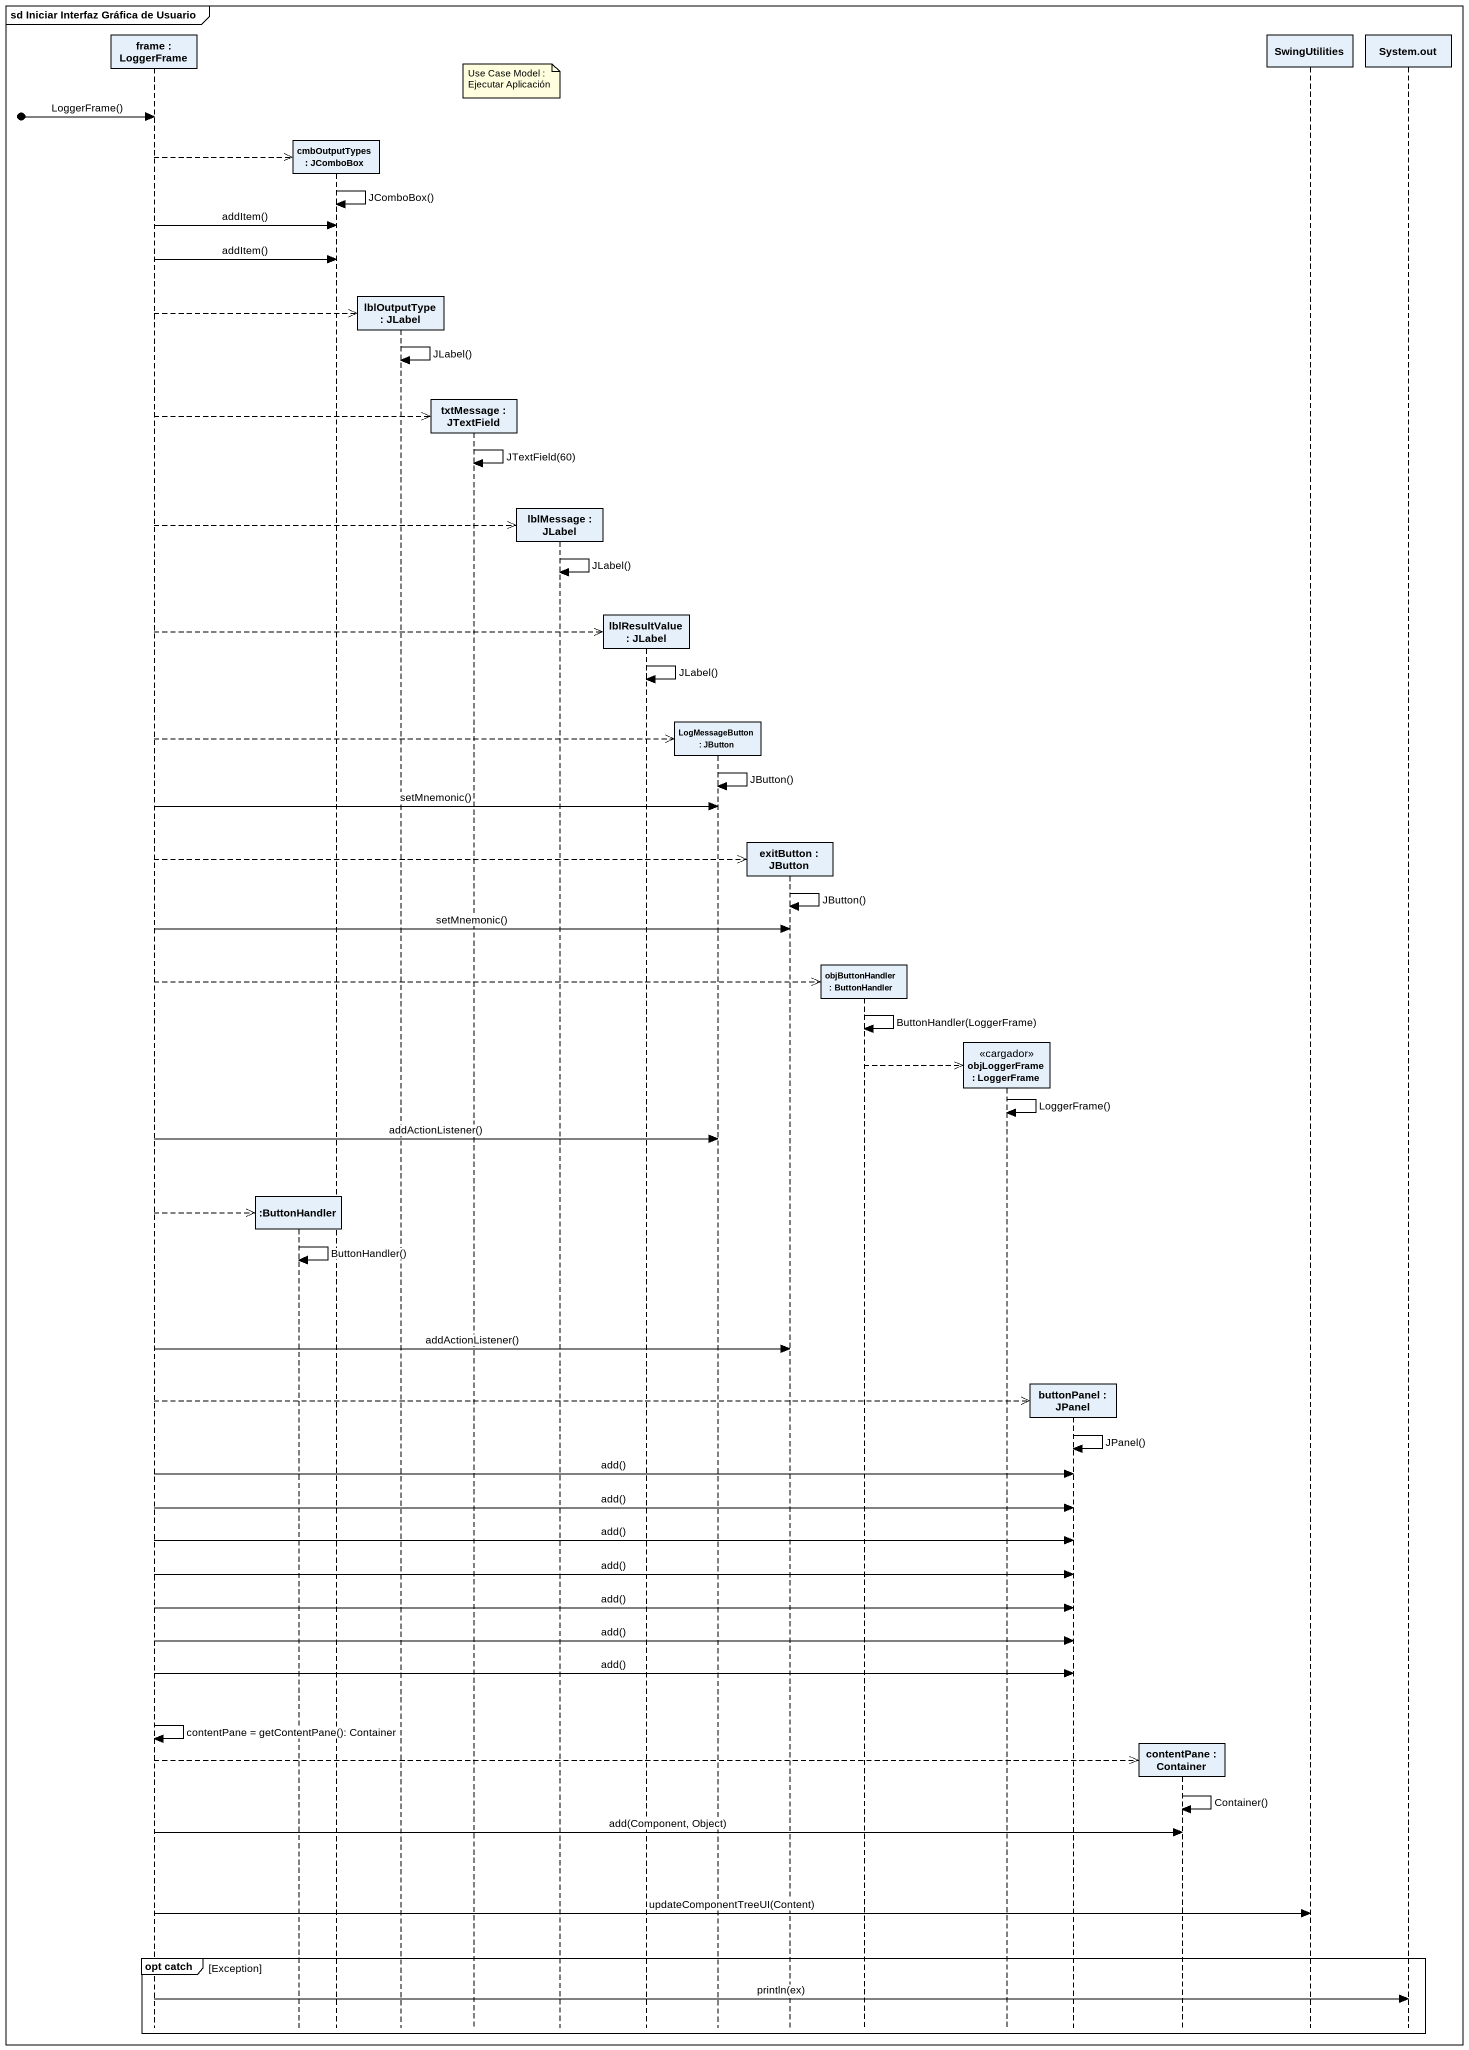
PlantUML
@startuml
mainframe sd Iniciar Interfaz Gráfica de Usuario
hide footbox
participant "frame : LoggerFrame" as frame_
participant ":ButtonHandler" as ButtonHandler
participant "cmbOutputTypes : JComboBox" as cmbOutputTypes
participant "lblOutputType : JLabel" as lblOutputType
participant "txtMessage : JTextField" as txtMessage
participant "lblMessage : JLabel" as lblMessage
participant "lblResultValue : JLabel" as lblResultValue
participant "LogMessageButton : JButton" as LogMessageButton
participant "exitButton : JButton" as exitButton
participant "objButtonHandler : ButtonHandler" as objButtonHandler
participant "objLoggerFrame : LoggerFrame" as objLoggerFrame <<cargador>>
participant "buttonPanel : JPanel" as buttonPanel
participant "contentPane : Container" as contentPane
participant SwingUtilities
participant "System.out" as System_out

note over txtMessage : Use Case Model : Ejecutar Aplicación
[o-> frame_ : LoggerFrame()
frame_ -->> cmbOutputTypes **
cmbOutputTypes -> cmbOutputTypes : JComboBox()
frame_ -> cmbOutputTypes : addItem()
frame_ -> cmbOutputTypes : addItem()
frame_ -->> lblOutputType **
lblOutputType -> lblOutputType : JLabel()
frame_ -->> txtMessage **
txtMessage -> txtMessage : JTextField(60)
frame_ -->> lblMessage **
lblMessage -> lblMessage : JLabel()
frame_ -->> lblResultValue **
lblResultValue -> lblResultValue : JLabel()
frame_ -->> LogMessageButton **
LogMessageButton -> LogMessageButton : JButton()
frame_ -> LogMessageButton : setMnemonic()
frame_ -->> exitButton **
exitButton -> exitButton : JButton()
frame_ -> exitButton : setMnemonic()
frame_ -->> objButtonHandler **
objButtonHandler -> objButtonHandler : ButtonHandler(LoggerFrame)
objButtonHandler -->> objLoggerFrame **
objLoggerFrame -> objLoggerFrame : LoggerFrame()
frame_ -> LogMessageButton : addActionListener()
frame_ -->> ButtonHandler **
ButtonHandler -> ButtonHandler : ButtonHandler()
frame_ -> exitButton : addActionListener()
frame_ -->> buttonPanel **
buttonPanel -> buttonPanel : JPanel()
frame_ -> buttonPanel : add()
frame_ -> buttonPanel : add()
frame_ -> buttonPanel : add()
frame_ -> buttonPanel : add()
frame_ -> buttonPanel : add()
frame_ -> buttonPanel : add()
frame_ -> buttonPanel : add()
frame_ -> frame_ : contentPane = getContentPane(): Container
frame_ -->> contentPane **
contentPane -> contentPane : Container()
frame_ -> contentPane : add(Component, Object)
frame_ -> SwingUtilities : updateComponentTreeUI(Content)
group opt catch [Exception]
  frame_ -> System_out : println(ex)
end
@enduml
